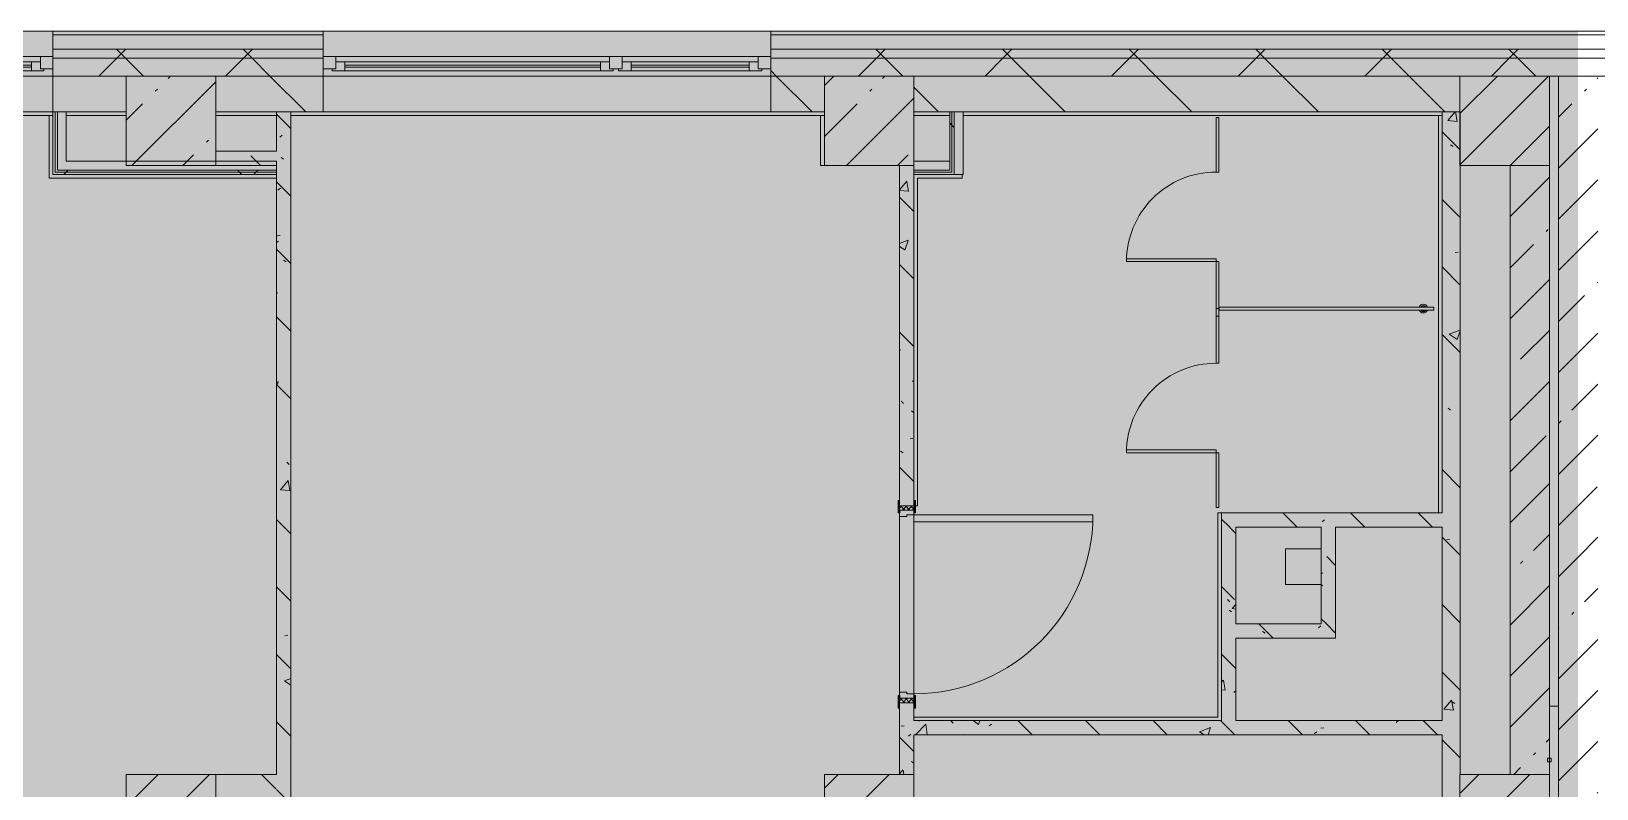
# Model space of a CAD drawing. Header units: millimetres. Extents: x 315 to 209858, y -8553 to 29000.
# Drawn here: x 151204 to 159949, y 23120 to 27350 of the extents above; entities that cross this region are included whole.
import ezdxf

# ---------------------------------------------------------------- set-up
doc = ezdxf.new("R2010")
doc.units = ezdxf.units.MM
doc.layers.add('A-DETL-GENF-4', color=7, linetype='Continuous', lineweight=9, true_color=0xc0c0c0, transparency=0.4)
for name, color, linetype, lineweight, true_color in [('A-DOOR-2', 7, 'Continuous', 5, 0xaaaaaa), ('A-DOOR-3', 7, 'Continuous', 5, 0xe2e2e2), ('A-DOOR-4', 7, 'Continuous', 5, 0xb7b7b7), ('A-DOOR-5', 7, 'Continuous', 5, 0x737373), ('A-DOOR-FRAM-2', 7, 'Continuous', 5, 0xe2e2e2), ('A-DOOR-FRAM-3', 7, 'Continuous', 5, 0xaaaaaa), ('A-DOOR-FRAM-4', 7, 'Continuous', 5, 0xb7b7b7), ('A-FLOR-3', 7, 'Continuous', 5, 0xb7b7b7), ('A-GENM-5', 7, 'Continuous', 5, 0x737373), ('A-GENM-7', 7, 'Continuous', 5, 0xe2ddcd), ('A-GLAZ-3', 7, 'Continuous', 5, 0x737373), ('A-WALL-3', 7, 'Continuous', 9, 0x737373), ('A-WALL-4', 7, 'Continuous', 5, 0x737373), ('I-WALL-3', 7, 'Continuous', 5, 0xe7e7e7), ('I-WALL-4', 7, 'Continuous', 9, 0xe7e7e7), ('I-WALL-6', 7, 'Continuous', 5, 0x737373), ('I-WALL-7', 7, 'Continuous', 5, 0x787878), ('S-COLS-3', 7, 'Continuous', 5, 0x737373)]:
    doc.layers.add(name, color=color, linetype=linetype, lineweight=lineweight, true_color=true_color)
for name, color, linetype, lineweight in [('A-WALL', 7, 'Continuous', 9), ('A-WALL-2', 7, 'Continuous', 5), ('I-WALL-5', 7, 'Continuous', 5), ('S-COLS-2', 7, 'Continuous', 5)]:
    doc.layers.add(name, color=color, linetype=linetype, lineweight=lineweight)
pattern_1 = [(45, (74985, 0), (-285.1231, 285.1231), []), (45, (75270.13, 0), (-285.1231, 285.1231), [504.031, -100.806, 16.764, -84.042])]
pattern_2 = [(135, (74985, 0), (-377.1708, -377.1708), [533.4, -88.9, 17.78, -88.9]), (135, (74985, 376.94), (-377.1708, -377.1708), []), (50, (74985, 0), (637.6445, -55.7866), [66.675, -733.425]), (355, (74985, 0), (-123.3494, 668.699), [53.34, -586.74]), (100.451, (75038.15, -4.65), (514.299, 612.908), [56.665, -623.315]), (46.184, (74985, 177.8), (948.7764, -147.15), [100.012, -1100.137]), (96.636, (75064.1, 165.5), (830.909, 865.997), [84.998, -934.973]), (351.184, (74985, 177.8), (830.918, 865.988), [80.01, -880.11]), (21, (75073.9, 133.35), (530.6506, -357.9283), [66.675, -733.425]), (326, (75073.9, 133.35), (216.308, 644.6585), [53.34, -586.74]), (71.451, (75118.13, 103.5), (746.9596, 286.7243), [56.665, -623.315]), (37.5, (74985.01, 0), (10.81053, 295.9426), [16.764, -562.864, 16.764, -578.866, -588.962]), (37.5, (74985.01, 0), (10.81053, 295.9426), [-1175.258, 16.764, -572.198]), (7.5, (74985, 0), (233.8692, 350.6318), [16.764, -322.834, 16.764, -549.529, -224.472]), (7.5, (74985, 0), (233.8692, 350.6318), [-905.891, 16.764, -207.708]), (327.5, (74786.76, 0), (474.5678, -20.0513), [16.764, -205.486, 16.764, -676.656, -920.115]), (327.5, (74786.76, 0), (474.5678, -20.0513), [-915.67, 16.764, -903.351]), (317.5, (74697.86, 0), (518.4522, 88.9934), [16.764, -272.161, 16.764, -443.738, -653.415]), (317.5, (74697.86, 0), (518.4522, 88.9934), [-749.427, 16.764, -636.651])]
pattern_3 = [(45, (74985, 0), (-353.5534, 353.5534), []), (135, (74985, 0), (-353.5534, -353.5534), [])]
pattern_4 = [(45, (74985, 0), (-530.33, 530.33), []), (135, (74985, 0), (-530.33, -530.33), [])]

# ---------------------------------------------------------------- blocks, each defined once
blk = doc.blocks.new('BSC_Колонна _Прямоугольная - 500х500-23287078-2_3_2_птичка')
at = {"layer": 'S-COLS-2'}
h = blk.add_hatch(dxfattribs=at)
h.set_pattern_fill('FP_114', color=256, style=0, pattern_type=2)
h.set_pattern_definition([(45, (-84450, -22950), (-285.1231, 285.1231), []), (45, (-84164.88, -22950), (-285.1231, 285.1231), [504.031, -100.806, 16.764, -84.042])])
h.paths.add_polyline_path([(-250, -250), (250, -250), (250, 250), (-250, 250)])
at = {"layer": 'S-COLS-3'}
for p, q in [((250, 250), (-250, 250)), ((-250, 250), (-250, -250)), ((250, -250), (250, 250)), ((-250, -250), (250, -250))]:
    blk.add_line(p, q, dxfattribs=at)
blk = doc.blocks.new('BSC_Колонна _Прямоугольная - 500х500-V130-2_3_2_птичка')
at = {"layer": 'S-COLS-2'}
h = blk.add_hatch(dxfattribs=at)
h.set_pattern_fill('FP_135', color=256, style=0, pattern_type=2)
h.set_pattern_definition([(45, (-77000, -22950), (-285.1231, 285.1231), []), (45, (-76714.88, -22950), (-285.1231, 285.1231), [504.031, -100.806, 16.764, -84.042])])
h.paths.add_polyline_path([(-250, -250), (250, -250), (250, 250), (-250, 250)])
at = {"layer": 'S-COLS-3'}
for p, q in [((250, 250), (-250, 250)), ((-250, 250), (-250, -250)), ((250, -250), (250, 250)), ((-250, -250), (250, -250))]:
    blk.add_line(p, q, dxfattribs=at)
blk = doc.blocks.new('110_Дверь_СКБ_1Ст_Внутренняя1 - Д-4 1100x2100h_су мгн-32391219-2_3_2_птичка')
at = {"layer": 'A-DOOR-2'}
h = blk.add_hatch(dxfattribs=at)
h.set_pattern_fill('FP_38', color=256, style=0, pattern_type=2)
h.set_pattern_definition([(135, (1751.41, 104.685), (-14.14214, -14.14214), []), (225, (1751.41, 104.685), (14.14214, -14.14214), [])])
h.paths.add_polyline_path([(562.5, 40), (537.5, 40), (537.5, -40), (562.5, -40)])
at = {"layer": 'A-DOOR-3'}
h = blk.add_hatch(color=256, dxfattribs=at)
h.paths.add_polyline_path([(537.5, 40), (512.5, 40), (512.5, 0), (502.5, 0), (502.5, -40), (537.5, -40)])
h.paths.add_polyline_path([(-477.5, 0), (-487.5, 0), (-487.5, 40), (-512.5, 40), (-512.5, -40), (-477.5, -40)])
at = {"layer": 'A-DOOR-FRAM-2'}
for points in [[(-447.5, 100.2), (-447.5, 1040), (-487.5, 1040), (-487.5, 40), (-447.5, 40)], [(-497.5, 40), (-497.5, 48), (-567.5, 48), (-567.5, 40)], [(592.5, 48), (522.5, 48), (522.5, 40), (592.5, 40)], [(-497.5, -40), (-567.5, -40), (-567.5, -48), (-497.5, -48)], [(592.5, -48), (592.5, -40), (522.5, -40), (522.5, -48)]]:
    blk.add_hatch(color=256, dxfattribs=at).paths.add_polyline_path(points)
at = {"layer": 'A-DOOR-FRAM-3'}
h = blk.add_hatch(dxfattribs=at)
h.set_pattern_fill('FP_39', color=256, style=0, pattern_type=2)
h.set_pattern_definition([(45, (-371.384, 104.685), (-14.1421, 14.1421), []), (135, (-371.384, 104.685), (-14.1421, -14.1421), [])])
h.paths.add_polyline_path([(-512.5, 40), (-537.5, 40), (-537.5, -40), (-512.5, -40)])
at = {"layer": 'A-DOOR-4'}
for p, q in [((-487.5, 1040), (-487.5, 40)), ((-447.5, 1040), (-487.5, 1040)), ((-447.5, 40), (-447.5, 1040)), ((-487.5, 40), (-447.5, 40))]:
    blk.add_line(p, q, dxfattribs=at)
blk.add_arc((-487.5, 40), 1000, 360, 90, dxfattribs=at)
at = {"layer": 'A-DOOR-FRAM-4'}
for p, q in [((-497.5, 48), (-567.5, 48)), ((-567.5, 48), (-567.5, 40)), ((-567.5, 40), (-497.5, 40)), ((-512.5, 40), (-537.5, 40)), ((-537.5, 40), (-537.5, -40)), ((-487.5, 40), (-512.5, 40)), ((-512.5, 40), (-512.5, -40)), ((-512.5, -40), (-512.5, 40)), ((-497.5, 40), (-512.5, 40)), ((-512.5, 40), (-512.5, 39)), ((-512.5, 39), (-497.5, 39)), ((-497.5, 40), (-497.5, 48)), ((-497.5, 39), (-497.5, 40)), ((-487.5, 0), (-487.5, 40)), ((-477.5, 0), (-487.5, 0)), ((-477.5, -40), (-477.5, 0)), ((512.5, 0), (502.5, 0)), ((502.5, 0), (502.5, -40)), ((512.5, 40), (512.5, 0)), ((537.5, 40), (512.5, 40)), ((592.5, 48), (522.5, 48)), ((522.5, 48), (522.5, 40)), ((537.5, 40), (522.5, 40)), ((522.5, 40), (522.5, 39)), ((522.5, 40), (592.5, 40)), ((522.5, 39), (537.5, 39)), ((537.5, -40), (537.5, 40)), ((562.5, 40), (537.5, 40)), ((537.5, 40), (537.5, -40)), ((537.5, 39), (537.5, 40)), ((562.5, -40), (562.5, 40)), ((592.5, 40), (592.5, 48)), ((-497.5, -40), (-567.5, -40)), ((-567.5, -40), (-567.5, -48)), ((-567.5, -48), (-497.5, -48)), ((-537.5, -40), (-512.5, -40)), ((-497.5, -39), (-512.5, -39)), ((-512.5, -39), (-512.5, -40)), ((-512.5, -40), (-477.5, -40)), ((-512.5, -40), (-497.5, -40)), ((-497.5, -40), (-497.5, -39)), ((-497.5, -48), (-497.5, -40)), ((502.5, -40), (537.5, -40)), ((537.5, -39), (522.5, -39)), ((522.5, -39), (522.5, -40)), ((522.5, -40), (537.5, -40)), ((592.5, -40), (522.5, -40)), ((522.5, -40), (522.5, -48)), ((522.5, -48), (592.5, -48)), ((537.5, -40), (537.5, -39)), ((537.5, -40), (562.5, -40)), ((592.5, -48), (592.5, -40))]:
    blk.add_line(p, q, dxfattribs=at)
blk = doc.blocks.new('120_Окно_СКБ_2Ст - 120_Окно_СКБ_2Ст 2500х2500 _мал створка справа_-23206729-2_3_2_птичка')
at = {"layer": 'A-GLAZ-3'}
for p, q in [((-1250, -75), (-1250, -5)), ((-1250, -5), (-1180, -5)), ((1250, -5), (-1250, -5)), ((-1180, -75), (-1250, -75)), ((-1250, -75), (-1200, -75)), ((-1180, -75), (-1200, -75)), ((-1200, -75), (-1200, -85)), ((-1200, -85), (370, -85)), ((370, -85), (-1200, -85)), ((-1180, -5), (-1180, -75)), ((350, -35), (-1180, -35)), ((-1180, -35), (-1180, -75)), ((-1130, -85), (-1130, -35)), ((-1130, -55), (300, -55)), ((300, -65), (-1130, -65)), ((300, -85), (300, -35)), ((350, -75), (350, -5)), ((350, -5), (420, -5)), ((350, -75), (350, -35)), ((420, -75), (350, -75)), ((370, -75), (350, -75)), ((370, -75), (400, -75)), ((370, -85), (370, -75)), ((420, -75), (400, -75)), ((400, -75), (400, -85)), ((400, -85), (1200, -85)), ((1200, -85), (400, -85)), ((420, -5), (420, -75)), ((1180, -35), (420, -35)), ((420, -35), (420, -75)), ((470, -85), (470, -35)), ((470, -55), (1130, -55)), ((1130, -65), (470, -65)), ((1130, -85), (1130, -35)), ((1180, -75), (1180, -5)), ((1180, -5), (1250, -5)), ((1180, -75), (1180, -35)), ((1250, -75), (1180, -75)), ((1200, -75), (1180, -75)), ((1200, -75), (1250, -75)), ((1200, -85), (1200, -75)), ((1250, -5), (1250, -75))]:
    blk.add_line(p, q, dxfattribs=at)
blk = doc.blocks.new('120_Окно_СКБ_2Ст - 120_Окно_СКБ_2Ст 2100х2400 _мал створка справа_-19092174-2_3_2_птичка')
at = {"layer": 'A-GLAZ-3'}
for p, q in [((-1050, -75), (-1050, -5)), ((-1050, -5), (-980, -5)), ((1050, -5), (-1050, -5)), ((-980, -75), (-1050, -75)), ((-1050, -75), (-1000, -75)), ((-980, -75), (-1000, -75)), ((-1000, -75), (-1000, -85)), ((-1000, -85), (170, -85)), ((170, -85), (-1000, -85)), ((-980, -5), (-980, -75)), ((150, -35), (-980, -35)), ((-980, -35), (-980, -75)), ((-930, -85), (-930, -35)), ((-930, -55), (100, -55)), ((100, -65), (-930, -65)), ((100, -85), (100, -35)), ((150, -75), (150, -5)), ((150, -5), (220, -5)), ((150, -75), (150, -35)), ((220, -75), (150, -75)), ((170, -75), (150, -75)), ((170, -75), (200, -75)), ((170, -85), (170, -75)), ((220, -75), (200, -75)), ((200, -75), (200, -85)), ((200, -85), (1000, -85)), ((1000, -85), (200, -85)), ((220, -5), (220, -75)), ((980, -35), (220, -35)), ((220, -35), (220, -75)), ((270, -85), (270, -35)), ((270, -55), (930, -55)), ((930, -65), (270, -65)), ((930, -85), (930, -35)), ((980, -75), (980, -5)), ((980, -5), (1050, -5)), ((980, -75), (980, -35)), ((1050, -75), (980, -75)), ((1000, -75), (980, -75)), ((1000, -75), (1050, -75)), ((1000, -85), (1000, -75)), ((1050, -5), (1050, -75))]:
    blk.add_line(p, q, dxfattribs=at)
blk = doc.blocks.new('BSC_Колонна _Прямоугольная - 500х500-V186-2_3_2_птичка')
at = {"layer": 'S-COLS-2'}
h = blk.add_hatch(dxfattribs=at)
h.set_pattern_fill('FP_175', color=256, style=0, pattern_type=2)
h.set_pattern_definition([(45, (-80900, -22950), (-285.1231, 285.1231), []), (45, (-80614.88, -22950), (-285.1231, 285.1231), [504.031, -100.806, 16.764, -84.042])])
h.paths.add_polyline_path([(-250, -250), (250, -250), (250, 250), (-250, 250)])
at = {"layer": 'S-COLS-3'}
for p, q in [((250, 250), (-250, 250)), ((-250, 250), (-250, -250)), ((250, -250), (250, 250)), ((-250, -250), (250, -250))]:
    blk.add_line(p, q, dxfattribs=at)
blk = doc.blocks.new('131_Сантехническая перегородка_Дверь - СД-1-V227-2_3_2_птичка')
at = {"layer": 'A-GENM-7'}
for points in [[(0, -8), (305.2, -8), (305.2, 8), (0, 8)], [(805.2, -8), (1110.4, -8), (1110.4, 8), (805.2, 8)]]:
    blk.add_hatch(color=256, dxfattribs=at).paths.add_polyline_path(points)
at = {"layer": 'A-DOOR-5'}
for p, q in [((321.2, 508), (305.2, 508)), ((305.2, 8), (305.2, 508)), ((321.2, 8), (321.2, 508)), ((321.2, 8), (305.2, 8))]:
    blk.add_line(p, q, dxfattribs=at)
blk.add_arc((305.2, 8), 500, 360, 90, dxfattribs=at)
at = {"layer": 'A-GENM-5'}
for p, q in [((305.2, 8), (0, 8)), ((0, 8), (0, -8)), ((305.2, -8), (305.2, 8)), ((1110.4, 8), (805.2, 8)), ((805.2, 8), (805.2, -8)), ((1110.4, -8), (1110.4, 8)), ((0, -8), (305.2, -8)), ((805.2, -8), (1110.4, -8))]:
    blk.add_line(p, q, dxfattribs=at)
blk = doc.blocks.new('131_Сантехническая перегородка 8 - СП-1-30911291-2_3_2_птичка')
at = {"layer": 'A-GENM-7'}
blk.add_hatch(color=256, dxfattribs=at).paths.add_polyline_path([(1200, 8), (0, 8), (0, -8), (1200, -8)])
at = {"layer": 'A-GENM-5'}
for p, q in [((1200, 8), (0, 8)), ((0, 8), (0, -8)), ((1200, -8), (1200, 8)), ((0, -8), (1200, -8))]:
    blk.add_line(p, q, dxfattribs=at)
at = {"layer": 'A-GENM-5', "flags": 128}
for points in [[(71.5, 8), (71.1, 8.5), (70.8, 9), (70.4, 9.5), (70, 9.9), (69.6, 10.4), (69.2, 10.8), (68.8, 11.2), (68.3, 11.6), (67.8, 12), (67.3, 12.3), (66.8, 12.7), (66.3, 13), (65.8, 13.3), (65.3, 13.6), (64.7, 13.8), (64.2, 14), (63.6, 14.3), (63, 14.4), (62.4, 14.6), (61.9, 14.7), (61.3, 14.9), (60.7, 14.9), (60.1, 15), (59.5, 15.1), (58.9, 15.1), (58.3, 15.1), (57.7, 15), (57.1, 15), (56.5, 14.9), (55.9, 14.8), (55.3, 14.7), (54.7, 14.5), (54.1, 14.4), (53.5, 14.2), (53, 13.9), (52.4, 13.7), (51.9, 13.4), (51.4, 13.2), (50.8, 12.9), (50.3, 12.5), (49.8, 12.2), (49.3, 11.8), (48.9, 11.4), (48.4, 11), (48, 10.6), (47.6, 10.2), (47.2, 9.7), (46.8, 9.3), (46.4, 8.8), (46.1, 8.3), (45.9, 8)], [(45.9, -8), (46.3, -8.5), (46.6, -9), (47, -9.5), (47.4, -9.9), (47.8, -10.4), (48.2, -10.8), (48.6, -11.2), (49.1, -11.6), (49.6, -12), (50, -12.3), (50.5, -12.7), (51.1, -13), (51.6, -13.3), (52.1, -13.6), (52.7, -13.8), (53.2, -14), (53.8, -14.3), (54.4, -14.4), (54.9, -14.6), (55.5, -14.7), (56.1, -14.9), (56.7, -14.9), (57.3, -15), (57.9, -15.1), (58.5, -15.1), (59.1, -15.1), (59.7, -15), (60.3, -15), (60.9, -14.9), (61.5, -14.8), (62.1, -14.7), (62.7, -14.5), (63.3, -14.4), (63.8, -14.2), (64.4, -13.9), (65, -13.7), (65.5, -13.4), (66, -13.2), (66.6, -12.9), (67.1, -12.5), (67.6, -12.2), (68, -11.8), (68.5, -11.4), (69, -11), (69.4, -10.6), (69.8, -10.2), (70.2, -9.7), (70.6, -9.3), (70.9, -8.8), (71.3, -8.3), (71.5, -8)]]:
    blk.add_lwpolyline(points, dxfattribs=at)
at = {"layer": 'A-GENM-5'}
for radius, start, end in [(24.6, 19.91127, 160.08873), (17.6, 45, 135), (17.6, 45, 135), (15.1, 45, 135), (24.6, 199.91127, 340.08873), (17.6, 225, 315), (17.6, 225, 315), (15.1, 225, 315)]:
    blk.add_arc((58.7, 0), radius, start, end, dxfattribs=at)

msp = doc.modelspace()

# ---------------------------------------------------------------- hatches: boundary and pattern name
at = {"layer": 'A-DETL-GENF-4'}
msp.add_hatch(color=256, dxfattribs=at).paths.add_polyline_path([(150845, -280), (150845, 3300), (159845, 3300), (159845, 27350), (116895, 27350), (116895, 23778), (113745, 23778), (113745, -280), (149949.6, -280)])
at = {"layer": 'A-WALL-2'}
h = msp.add_hatch(dxfattribs=at)
h.set_pattern_fill('FP_105', color=256, style=0, pattern_type=2)
h.set_pattern_definition(pattern_3)
h.paths.add_polyline_path([(159788.9, 27200), (159845, 27200), (159845, 27250), (155335, 27250), (155335, 27200), (158041.4, 27200)])
h.paths.add_polyline_path([(152835, 27200), (152835, 27250), (151325, 27250), (151325, 27200), (152031.5, 27200)])
h.paths.add_polyline_path([(141145, 27200), (142945, 27200), (142945, 27250), (141145, 27250)])
h.paths.add_polyline_path([(140245, 27200), (140245, 27250), (139165, 27250), (139165, 27200), (139940.2, 27200)])
h.paths.add_polyline_path([(143845, 27200), (149225, 27200), (149225, 27250), (143845, 27250)])
h.paths.add_polyline_path([(124967.2, 27200), (125745.2, 27200), (125745.2, 27250), (124645.3, 27250), (124645.3, 27200)])
h.paths.add_polyline_path([(129994.9, 27200), (129994.9, 27250), (128845.2, 27250), (128845.2, 27200), (129130.9, 27200)])
h.paths.add_polyline_path([(130894.9, 27200), (132145, 27200), (132145, 27250), (130894.9, 27250)])
h.paths.add_polyline_path([(136025, 27200), (136025, 27250), (134845, 27250), (134845, 27200), (135740.2, 27200)])
h.paths.add_polyline_path([(123745.3, 27200), (123745.3, 27250), (122492, 27250), (122492, 27200), (122885.3, 27200)])
h.paths.add_polyline_path([(118721.6, 27200), (119392, 27200), (119392, 27250), (116995, 27250), (116995, 27200), (117680.6, 27200)])
h = msp.add_hatch(dxfattribs=at)
h.set_pattern_fill('FP_105', color=256, style=0, pattern_type=2)
h.set_pattern_definition(pattern_3)
h.paths.add_polyline_path([(159185, 27100), (159845, 27100), (159845, 27200), (155335, 27200), (155335, 27100), (156839, 27100)])
h.paths.add_polyline_path([(152031.5, 27100), (152835, 27100), (152835, 27200), (151325, 27200), (151325, 27100), (151735, 27100)])
h.paths.add_polyline_path([(145295, 27100), (149225, 27100), (149225, 27200), (143845, 27200), (143845, 27100)])
h.paths.add_polyline_path([(142663.1, 27100), (142945, 27100), (142945, 27200), (141145, 27200), (141145, 27100), (141745, 27100)])
h.paths.add_polyline_path([(136025, 27100), (136025, 27200), (134845, 27200), (134845, 27100), (135740.2, 27100)])
h.paths.add_polyline_path([(130894.9, 27100), (132145, 27100), (132145, 27200), (130894.9, 27200)])
h.paths.add_polyline_path([(129130.9, 27100), (129994.9, 27100), (129994.9, 27200), (128845.2, 27200), (128845.2, 27100)])
h.paths.add_polyline_path([(139540.3, 27100), (140245, 27100), (140245, 27200), (139165, 27200), (139165, 27100)])
h.paths.add_polyline_path([(117680.6, 27100), (119392, 27100), (119392, 27200), (117045, 27200), (117045, 27100), (117229.8, 27100)])
h.paths.add_polyline_path([(124645.3, 27100), (125745.2, 27100), (125745.2, 27200), (124645.3, 27200)])
h.paths.add_polyline_path([(122885.3, 27100), (123745.3, 27100), (123745.3, 27200), (122492, 27200), (122492, 27100)])
h = msp.add_hatch(dxfattribs=at)
h.set_pattern_fill('FP_105', color=256, style=0, pattern_type=2)
h.set_pattern_definition(pattern_3)
h.paths.add_polyline_path([(168145, 27200), (168145, 27250), (159845, 27250), (159845, 27200), (168045, 27200)])
h = msp.add_hatch(dxfattribs=at)
h.set_pattern_fill('FP_105', color=256, style=0, pattern_type=2)
h.set_pattern_definition(pattern_3)
h.paths.add_polyline_path([(168045, 27100), (168045, 27200), (159845, 27200), (159845, 27100), (164522.7, 27100)])
at = {"layer": 'I-WALL-3'}
for points in [[(151400, 26625), (151400, 26900), (151350, 26900), (151350, 26625)], [(156410, 26550), (156410, 26900), (156360, 26900), (156360, 26550)], [(152575, 26575), (152575, 26625), (151350, 26625), (151350, 26575), (152031.5, 26575)]]:
    msp.add_hatch(color=256, dxfattribs=at).paths.add_polyline_path(points)
at = {"layer": 'I-WALL-4'}
msp.add_hatch(color=256, dxfattribs=at).paths.add_polyline_path([(156335, 26575), (156335, 26625), (156135, 26625), (156135, 26575), (156195.3, 26575)])
at = {"layer": 'I-WALL-5'}
h = msp.add_hatch(dxfattribs=at)
h.set_pattern_fill('FP_116', color=256, style=0, pattern_type=2)
h.set_pattern_definition([(135, (74985, 0), (-353.5534, -353.5534), [])])
h.paths.add_polyline_path([(155635, 26900), (155635, 27100), (155335, 27100), (155335, 26900)])
h.paths.add_polyline_path([(156135, 26900), (159185, 26900), (159185, 27100), (156135, 27100), (156135, 26945.8)])
h.paths.add_polyline_path([(149025, 26900), (149225, 26900), (149225, 27100), (149025, 27100), (149025, 26945.8)])
h.paths.add_polyline_path([(147867.8, 26900), (148525, 26900), (148525, 27100), (145795, 27100), (145795, 26900)])
h.paths.add_polyline_path([(145295, 26900), (145295, 27100), (143845, 27100), (143845, 26900), (144745, 26900)])
h.paths.add_polyline_path([(152235, 26900), (152835, 26900), (152835, 27100), (152235, 27100), (152235, 26945.8)])
h.paths.add_polyline_path([(151325, 26900), (151735, 26900), (151735, 27100), (151325, 27100), (151325, 26945.8)])
h.paths.add_polyline_path([(141745, 26900), (142945, 26900), (142945, 27100), (141745, 27100), (141745, 26945.8)])
h.paths.add_polyline_path([(139540.3, 26900), (140245, 26900), (140245, 27100), (139145, 27100), (139145, 26900), (139449.8, 26900)])
h.paths.add_polyline_path([(136045, 26900), (136045, 27100), (134845, 27100), (134845, 26900), (135376.5, 26900)])
h.paths.add_polyline_path([(131212.8, 26900), (132145, 26900), (132145, 27100), (130894.9, 27100), (130894.9, 26900)])
h.paths.add_polyline_path([(128845.2, 26900), (129994.9, 26900), (129994.9, 27100), (128845.2, 27100), (128845.2, 26945.8)])
h.paths.add_polyline_path([(125745.2, 26900), (125745.2, 27100), (125349.8, 27100), (125349.8, 26900)])
h = msp.add_hatch(dxfattribs=at)
h.set_pattern_fill('FP_113', color=256, style=0, pattern_type=2)
h.set_pattern_definition(pattern_1)
h.paths.add_polyline_path([(159845, 18370), (159845, 27100), (159735, 27100), (159735, 18370)])
h = msp.add_hatch(dxfattribs=at)
h.set_pattern_fill('FP_113', color=256, style=0, pattern_type=2)
h.set_pattern_definition(pattern_1)
h.paths.add_polyline_path([(159955, 18370), (159955, 27100), (159845, 27100), (159845, 18370)])
h = msp.add_hatch(dxfattribs=at)
h.set_pattern_fill('FP_205', color=256, style=0, pattern_type=2)
h.set_pattern_definition(pattern_4)
h.paths.add_polyline_path([(156347.5, 26575), (156347.5, 26900), (156335, 26900), (156335, 26575)])
h = msp.add_hatch(dxfattribs=at)
h.set_pattern_fill('FP_205', color=256, style=0, pattern_type=2)
h.set_pattern_definition(pattern_4)
h.paths.add_polyline_path([(156360, 26562.5), (156360, 26900), (156347.5, 26900), (156347.5, 26562.5)])
h = msp.add_hatch(dxfattribs=at)
h.set_pattern_fill('FP_113', color=256, style=0, pattern_type=2)
h.set_pattern_definition(pattern_1)
h.paths.add_polyline_path([(159685, 15150), (159685, 15530), (159465, 15530), (159465, 15150)])
h.paths.add_polyline_path([(159465, 18570), (159685, 18570), (159685, 18600), (159465, 18600)])
h.paths.add_polyline_path([(159685, 19100), (159685, 22700), (159465, 22700), (159465, 19100), (159473.5, 19100)])
h.paths.add_polyline_path([(159589.1, 23200), (159685, 23200), (159685, 26600), (159465, 26600), (159465, 23200)])
h = msp.add_hatch(dxfattribs=at)
h.set_pattern_fill('FP_205', color=256, style=0, pattern_type=2)
h.set_pattern_definition(pattern_4)
h.paths.add_polyline_path([(152575, 26550), (152575, 26562.5), (151325, 26562.5), (151325, 26550), (152031.5, 26550)])
h = msp.add_hatch(dxfattribs=at)
h.set_pattern_fill('FP_205', color=256, style=0, pattern_type=2)
h.set_pattern_definition(pattern_4)
h.paths.add_polyline_path([(152575, 26562.5), (152575, 26575), (151337.5, 26575), (151337.5, 26562.5), (152031.5, 26562.5)])
at = {"layer": 'I-WALL-7'}
h = msp.add_hatch(dxfattribs=at)
h.set_pattern_fill('FP_122', color=256, style=0, pattern_type=2)
h.set_pattern_definition(pattern_2)
h.paths.add_polyline_path([(152575, 18800), (152655, 18800), (152655, 26900), (152575, 26900), (152575, 19845)])
h = msp.add_hatch(dxfattribs=at)
h.set_pattern_fill('FP_122', color=256, style=0, pattern_type=2)
h.set_pattern_definition(pattern_2)
h.paths.add_polyline_path([(159185, 18800), (159185, 26900), (159085.7, 26900), (159085.7, 18800)])
h = msp.add_hatch(dxfattribs=at)
h.set_pattern_fill('FP_122', color=256, style=0, pattern_type=2)
h.set_pattern_definition(pattern_2)
h.paths.add_polyline_path([(152575, 26600), (152575, 26680), (152235, 26680), (152235, 26600)])
h = msp.add_hatch(dxfattribs=at)
h.set_pattern_fill('FP_122', color=256, style=0, pattern_type=2)
h.set_pattern_definition(pattern_2)
h.paths.add_polyline_path([(156135, 23200), (156135, 23600), (156055, 23600), (156055, 23200)])
h.paths.add_polyline_path([(156055, 24700), (156135, 24700), (156135, 26600), (156055, 26600), (156055, 24730)])
h = msp.add_hatch(dxfattribs=at)
h.set_pattern_fill('FP_122', color=256, style=0, pattern_type=2)
h.set_pattern_definition(pattern_2)
h.paths.add_polyline_path([(158277.1, 24580), (159085.7, 24580), (159085.7, 24660), (157853.5, 24660), (157853.5, 24580), (157933.5, 24580)])
h = msp.add_hatch(dxfattribs=at)
h.set_pattern_fill('FP_122', color=256, style=0, pattern_type=2)
h.set_pattern_definition(pattern_2)
h.paths.add_polyline_path([(157933.5, 23500), (157933.5, 24580), (157853.5, 24578.9), (157853.5, 23500)])
h = msp.add_hatch(dxfattribs=at)
h.set_pattern_fill('FP_122', color=256, style=0, pattern_type=2)
h.set_pattern_definition(pattern_2)
h.paths.add_polyline_path([(158490.1, 24040), (158490.1, 24580), (158410.1, 24578.9), (158410.1, 24040)])
h = msp.add_hatch(dxfattribs=at)
h.set_pattern_fill('FP_122', color=256, style=0, pattern_type=2)
h.set_pattern_definition(pattern_2)
h.paths.add_polyline_path([(157933.5, 23960), (158490.1, 23960), (158490.1, 24040), (157933.5, 24040), (157933.5, 23987.1)])
h = msp.add_hatch(dxfattribs=at)
h.set_pattern_fill('FP_122', color=256, style=0, pattern_type=2)
h.set_pattern_definition(pattern_2)
h.paths.add_polyline_path([(156135, 23420), (159085.7, 23420), (159085.7, 23500), (156135, 23500)])
h = msp.add_hatch(dxfattribs=at)
h.set_pattern_fill('FP_122', color=256, style=0, pattern_type=2)
h.set_pattern_definition(pattern_2)
h.paths.add_polyline_path([(152575, 23120), (152575, 23200), (152235, 23200), (152235, 23120)])
at = {"layer": 'S-COLS-2'}
h = msp.add_hatch(dxfattribs=at)
h.set_pattern_fill('FP_113', color=256, style=0, pattern_type=2)
h.set_pattern_definition(pattern_1)
h.paths.add_polyline_path([(151735, 26600), (152235, 26600), (152235, 27100), (151735, 27100), (151735, 26675.5)])
h = msp.add_hatch(dxfattribs=at)
h.set_pattern_fill('FP_113', color=256, style=0, pattern_type=2)
h.set_pattern_definition(pattern_1)
h.paths.add_polyline_path([(156135, 26600), (156135, 27100), (155635, 27100), (155635, 26600)])
h = msp.add_hatch(dxfattribs=at)
h.set_pattern_fill('FP_113', color=256, style=0, pattern_type=2)
h.set_pattern_definition(pattern_1)
h.paths.add_polyline_path([(159318.1, 26600), (159685, 26600), (159685, 27100), (159185, 27100), (159185, 26600)])

# ---------------------------------------------------------------- linework, layer by layer
at = {"layer": 'A-FLOR-3'}
for p, q in [((151304, 26879), (149025, 26879)), ((151304, 26530), (151304, 26879)), ((155614, 26600), (155614, 26880)), ((159065.7, 24660), (159065.7, 26880)), ((155635, 26600), (155614, 26600)), ((152575, 26530), (151304, 26530)), ((156405, 26530), (156155, 26530)), ((156155, 26530), (156155, 24700)), ((156405, 26550), (156405, 26530)), ((156155, 24700), (156143, 24700)), ((157833.5, 23520), (157833.5, 24660)), ((157833.5, 24660), (157853.5, 24660)), ((158210.1, 24459.9), (158410.1, 24459.9)), ((158210.1, 24259.9), (158210.1, 24459.9)), ((158410.1, 24259.9), (158210.1, 24259.9)), ((159735, 23580), (159685, 23580)), ((156135, 23520), (157833.5, 23520))]:
    msp.add_line(p, q, dxfattribs=at)
at = {"layer": 'A-WALL'}
for p, q in [((168275, 27330), (155335, 27330)), ((168195, 27250), (155335, 27250)), ((168145, 27200), (155335, 27200))]:
    msp.add_line(p, q, dxfattribs=at)
at = {"layer": 'A-WALL-2'}
for p, q in [((168295, 27350), (151325, 27350)), ((159185, 27100), (168045, 27100))]:
    msp.add_line(p, q, dxfattribs=at)
at = {"layer": 'A-WALL-3'}
for p, q in [((152835, 27330), (151325, 27330)), ((152835, 27250), (151325, 27250)), ((152835, 27200), (151325, 27200)), ((151735, 27100), (151325, 27100)), ((152835, 27100), (152235, 27100)), ((155635, 27100), (155335, 27100)), ((159185, 27100), (156135, 27100)), ((151337.5, 26900), (151337.5, 26562.5)), ((151350, 26900), (151350, 26575)), ((152655, 26900), (152575, 26900)), ((156347.5, 26900), (156347.5, 26562.5)), ((156360, 26900), (156360, 26550)), ((159185, 26900), (159085.7, 26900)), ((156335, 26625), (156335, 26575)), ((151337.5, 26562.5), (152575, 26562.5)), ((151350, 26575), (152575, 26575)), ((156335, 26575), (156135, 26575)), ((156347.5, 26562.5), (156135, 26562.5))]:
    msp.add_line(p, q, dxfattribs=at)
at = {"layer": 'A-WALL-4'}
for p, q in [((151325, 27350), (132145, 27350)), ((151325, 27350), (151325, 27100)), ((152835, 27100), (152835, 27350)), ((155335, 27350), (155335, 27100)), ((151735, 27100), (152235, 27100)), ((155635, 27100), (156135, 27100)), ((159695, 23290.5), (159675, 23290.5)), ((159675, 23290.5), (159675, 23270.5)), ((159675, 23270.5), (159695, 23270.5)), ((159695, 23270.5), (159695, 23290.5))]:
    msp.add_line(p, q, dxfattribs=at)
at = {"layer": 'I-WALL-6'}
for p, q in [((149225, 27100), (151325, 27100)), ((151325, 27100), (151325, 26550)), ((151735, 26900), (151735, 27100)), ((152235, 27100), (152235, 26900)), ((152835, 26900), (152835, 27100)), ((152835, 27100), (155335, 27100)), ((155335, 27100), (155335, 26900)), ((155635, 26900), (155635, 27100)), ((156135, 27100), (156135, 26900)), ((159185, 26900), (159185, 27100)), ((159735, 27100), (159735, 18370)), ((151735, 26900), (149025, 26900)), ((151325.9, 26880), (149025, 26880)), ((151400, 26625), (151400, 26900)), ((151735, 26880), (151400, 26880)), ((152235, 26900), (152575, 26900)), ((152575, 26880), (152235, 26880)), ((152575, 26900), (152575, 26680)), ((155635, 26900), (152655, 26900)), ((152655, 18800), (152655, 26900)), ((155635, 26880), (152655, 26880)), ((156135, 26900), (159085.7, 26900)), ((156335, 26880), (156135, 26880)), ((156335, 26900), (156335, 26625)), ((156410, 26550), (156410, 26900)), ((159085.7, 26880), (156410, 26880)), ((159085.7, 26900), (159085.7, 24660)), ((159185.7, 26900), (159185, 26900)), ((159185.7, 23200), (159185.7, 26900)), ((152575, 26680), (152235, 26680)), ((152235, 26680), (152235, 26600)), ((152575, 26625), (151400, 26625)), ((152235, 26600), (152575, 26600)), ((152575, 26550), (152575, 26625)), ((152575, 26600), (152575, 23200)), ((156135, 26600), (156055, 26600)), ((156055, 26600), (156055, 24730)), ((156335, 26625), (156135, 26625)), ((156135, 26625), (156135, 24730)), ((159465, 26600), (159465, 23200)), ((159685, 26600), (159465, 26600)), ((159685, 23200), (159685, 26600)), ((151325, 26550), (152575, 26550)), ((156135, 26550), (156410, 26550)), ((159085.7, 24660), (157853.5, 24660)), ((157853.5, 24660), (157853.5, 23500)), ((156055, 23660), (156055, 24640)), ((156135, 24610), (156135, 23650)), ((157933.5, 24580), (158410.1, 24580)), ((157933.5, 24040), (157933.5, 24580)), ((158410.1, 24580), (158410.1, 24040)), ((158490.1, 24580), (159085.7, 24580)), ((158490.1, 23960), (158490.1, 24580)), ((159085.7, 24580), (159085.7, 23500)), ((158410.1, 24040), (157933.5, 24040)), ((157933.5, 23500), (157933.5, 23960)), ((157933.5, 23960), (158490.1, 23960)), ((156055, 23570), (156055, 23200)), ((156135, 23500), (156135, 23570)), ((157853.5, 23500), (156135, 23500)), ((159085.7, 23500), (157933.5, 23500)), ((156135, 23420), (159085.7, 23420)), ((156135, 23200), (156135, 23420)), ((159085.7, 23420), (159085.7, 18800)), ((152575, 23200), (152235, 23200))]:
    msp.add_line(p, q, dxfattribs=at)
at = {"layer": 'S-COLS-3'}
for p, q in [((152235, 27100), (151735, 27100)), ((151735, 27100), (151735, 26900)), ((152235, 26900), (152235, 27100)), ((156135, 27100), (155635, 27100)), ((155635, 27100), (155635, 26900)), ((156135, 26900), (156135, 27100)), ((159685, 27100), (159185, 27100)), ((159185, 27100), (159185, 26900)), ((159685, 26600), (159685, 27100)), ((151735, 26900), (151735, 26600)), ((152235, 26600), (152235, 26900)), ((155635, 26900), (155635, 26600)), ((156135, 26600), (156135, 26900)), ((159185, 26900), (159185, 26600)), ((151735, 26600), (152235, 26600)), ((155635, 26600), (156135, 26600)), ((159185, 26600), (159685, 26600))]:
    msp.add_line(p, q, dxfattribs=at)

# ---------------------------------------------------------------- block references
at = {"layer": 'A-DOOR-4', "rotation": 270}
msp.add_blockref('110_Дверь_СКБ_1Ст_Внутренняя1 - Д-4 1100x2100h_су мгн-32391219-2_3_2_птичка', (156095, 24162.5), dxfattribs=at)
at = {"layer": 'A-GENM-5'}
for name, p, rotation in [('131_Сантехническая перегородка_Дверь - СД-1-V227-2_3_2_птичка', (157830.5, 25758.6), 89.99999999997607), ('131_Сантехническая перегородка_Дверь - СД-1-V227-2_3_2_птичка', (157830.5, 24691), 89.99999999997607), ('131_Сантехническая перегородка 8 - СП-1-30911291-2_3_2_птичка', (159039.3, 25801.4), 180)]:
    msp.add_blockref(name, p, dxfattribs=dict(at, rotation=rotation))
at = {"layer": 'A-GLAZ-3'}
for name, p in [('120_Окно_СКБ_2Ст - 120_Окно_СКБ_2Ст 2100х2400 _мал створка справа_-19092174-2_3_2_птичка', (150275, 27215)), ('120_Окно_СКБ_2Ст - 120_Окно_СКБ_2Ст 2500х2500 _мал створка справа_-23206729-2_3_2_птичка', (154085, 27215))]:
    msp.add_blockref(name, p, dxfattribs=at)
at = {"layer": 'S-COLS-3'}
for name, p in [('BSC_Колонна _Прямоугольная - 500х500-V130-2_3_2_птичка', (151985, 22950)), ('BSC_Колонна _Прямоугольная - 500х500-V186-2_3_2_птичка', (155885, 22950)), ('BSC_Колонна _Прямоугольная - 500х500-23287078-2_3_2_птичка', (159435, 22950))]:
    msp.add_blockref(name, p, dxfattribs=at)

doc.saveas('drawing.dxf')
